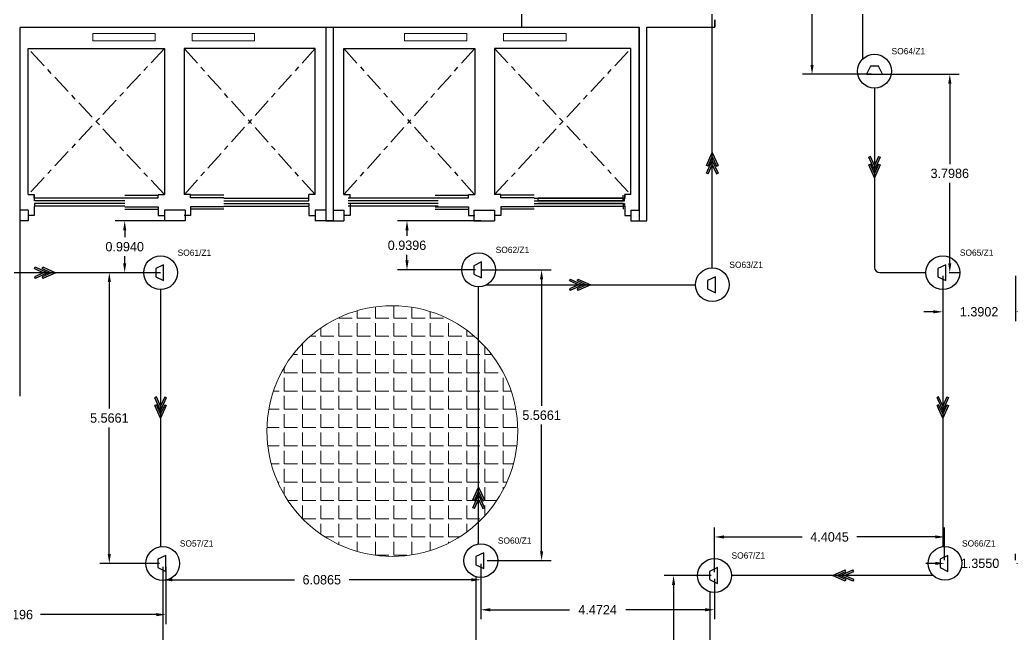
# Model space of a CAD drawing. Extents: x -3767 to 3861, y 250 to 646.
# Drawn here: x 27.07 to 46.06, y 336.91 to 348.67 of the extents above; entities that cross this region are included whole.
import ezdxf
from ezdxf import colors
from ezdxf.entities.mleader import LeaderData, LeaderLine
from ezdxf.enums import TextEntityAlignment as Align
from ezdxf.math import Vec2, Vec3

# ---------------------------------------------------------------- set-up
doc = ezdxf.new("R2010")
doc.units = 0
doc.header["$LTSCALE"] = 0.15
doc.linetypes.add('CENTERX2', pattern=[4, 2.5, -0.5, 0.5, -0.5])
doc.layers.get('0').update_dxf_attribs({"color": 252})
doc.layers.get('Defpoints').update_dxf_attribs({"color": 252})
for name, color, linetype, lineweight in [('0 criticalllllll', 4, 'Continuous', 13), ('anal', 252, 'Continuous', 20), ('elev', 252, 'Continuous', 9), ('wall', 252, 'Continuous', 30)]:
    doc.layers.add(name, color=color, linetype=linetype, lineweight=lineweight)
for name, color, linetype in [('0 sockets', 252, 'Continuous'), ('0 sound', 252, 'Continuous'), ('AUTOINCR', 7, 'Continuous'), ('d1', 252, 'Continuous'), ('FIRE_LOOP', 7, 'Continuous'), ('grocol', 252, 'Continuous'), ('WINDOW', 252, 'Continuous')]:
    doc.layers.add(name, color=color, linetype=linetype)
doc.dimstyles.get("Standard").update_dxf_attribs({"dimtxt": 0.18, "dimasz": 0.18, "dimexe": 0.18, "dimexo": 0.0625, "dimgap": 0.09, "dimtad": 0, "dimtih": 1, "dimtoh": 1, "dimdec": 4, "dimzin": 0, "dimdsep": 46, "dimtxsty": 'Standard', "dimcen": 0.09, "dimadec": 0, "dimazin": 0, "dimtfac": 1, "dimtdec": 4, "dimtofl": 0, "dimtmove": 0, "dimatfit": 3, "dimfxl": 1, "dimtolj": 1, "dimtzin": 0, "dimarcsym": 0})

# ---------------------------------------------------------------- blocks, each defined once
blk = doc.blocks.new('ARCH')
at = {"layer": 'elev'}
h = blk.add_hatch(dxfattribs=at)
h.set_pattern_fill('ANGLE', color=256, scale=0.05, style=0)
h.set_pattern_definition([(0, (0, 0), (0, 0.34925), [0.254, -0.09525]), (90, (0, 0), (-0.34925, 2e-17), [0.254, -0.09525])])
h.paths.add_polyline_path([(31.8, 340.8, 0.21525), (32.613, 339), (35.787, 339, 0.21525), (36.6, 340.8, 1)])
h.paths.add_polyline_path([(35.787, 339), (32.613, 339, 0.377964)])
at = {"layer": 'anal'}
blk.add_circle((34.2, 340.8), 2.4, dxfattribs=at)
at = {"layer": 'd1', "linetype": 'CENTERX2'}
for p, q in [((29.838, 348.125), (27.228, 345.326)), ((29.838, 345.326), (27.228, 348.125)), ((32.723, 345.326), (30.216, 348.125)), ((32.723, 348.125), (30.216, 345.326)), ((33.272, 348.125), (35.779, 345.326)), ((33.272, 345.326), (35.779, 348.125)), ((36.157, 345.326), (38.767, 348.125)), ((36.157, 348.125), (38.767, 345.326))]:
    blk.add_line(p, q, dxfattribs=at)
at = {"layer": 'd1', "ltscale": 0.5}
for p, q in [((27.352, 345.206), (27.352, 345.256)), ((29.08, 345.256), (27.352, 345.256)), ((29.078, 345.316), (29.718, 345.316)), ((29.078, 345.266), (29.718, 345.266)), ((29.718, 345.266), (29.718, 345.316)), ((30.336, 345.266), (30.336, 345.316)), ((30.976, 345.316), (30.336, 345.316)), ((30.976, 345.266), (30.336, 345.266)), ((30.974, 345.256), (32.603, 345.256)), ((32.603, 345.206), (32.603, 345.256)), ((35.08, 345.256), (33.352, 345.256)), ((35.019, 345.316), (35.659, 345.316)), ((35.019, 345.266), (35.659, 345.266)), ((35.659, 345.266), (35.659, 345.316)), ((36.917, 345.316), (36.277, 345.316)), ((36.277, 345.266), (36.277, 345.316)), ((36.917, 345.266), (36.277, 345.266)), ((36.915, 345.256), (38.643, 345.256)), ((36.992, 345.206), (36.992, 345.256)), ((38.621, 345.256), (36.992, 345.256)), ((38.619, 345.266), (38.619, 345.316)), ((38.621, 345.206), (38.621, 345.256)), ((38.643, 345.206), (38.643, 345.256)), ((29.08, 345.206), (27.352, 345.206)), ((27.352, 345.156), (27.352, 345.106)), ((29.08, 345.156), (27.352, 345.156)), ((29.08, 345.106), (27.352, 345.106)), ((29.021, 345.106), (27.392, 345.106)), ((29.078, 345.096), (29.718, 345.096)), ((29.718, 345.096), (29.718, 345.046)), ((30.336, 345.096), (30.336, 345.046)), ((30.976, 345.096), (30.336, 345.096)), ((30.974, 345.206), (32.603, 345.206)), ((30.974, 345.156), (32.603, 345.156)), ((30.974, 345.106), (32.603, 345.106)), ((32.603, 345.156), (32.603, 345.106)), ((35.08, 345.206), (33.352, 345.206)), ((35.08, 345.156), (33.352, 345.156)), ((35.08, 345.106), (33.352, 345.106)), ((33.392, 345.156), (33.392, 345.106)), ((35.021, 345.106), (33.392, 345.106)), ((35.019, 345.096), (35.659, 345.096)), ((35.659, 345.096), (35.659, 345.046)), ((36.917, 345.096), (36.277, 345.096)), ((36.277, 345.096), (36.277, 345.046)), ((36.915, 345.206), (38.643, 345.206)), ((36.915, 345.156), (38.643, 345.156)), ((36.915, 345.106), (38.643, 345.106)), ((38.621, 345.206), (36.992, 345.206)), ((38.621, 345.156), (36.992, 345.156)), ((38.619, 345.096), (38.619, 345.046)), ((38.621, 345.156), (38.621, 345.106)), ((38.643, 345.156), (38.643, 345.106)), ((29.078, 345.046), (29.718, 345.046)), ((30.976, 345.046), (30.336, 345.046)), ((35.019, 345.046), (35.659, 345.046)), ((36.917, 345.046), (36.277, 345.046))]:
    blk.add_line(p, q, dxfattribs=at)
at = {"layer": 'elev'}
for p, q in [((28.467, 348.272), (28.467, 348.408)), ((28.467, 348.408), (29.664, 348.408)), ((29.664, 348.408), (29.664, 348.272)), ((30.367, 348.408), (31.564, 348.408)), ((30.367, 348.272), (30.367, 348.408)), ((31.564, 348.408), (31.564, 348.272)), ((35.628, 348.408), (34.431, 348.408)), ((34.431, 348.408), (34.431, 348.272)), ((35.628, 348.272), (35.628, 348.408)), ((37.528, 348.408), (36.331, 348.408)), ((36.331, 348.408), (36.331, 348.272)), ((37.528, 348.272), (37.528, 348.408)), ((29.664, 348.272), (28.467, 348.272)), ((31.564, 348.272), (30.367, 348.272)), ((34.431, 348.272), (35.628, 348.272)), ((36.331, 348.272), (37.528, 348.272))]:
    blk.add_line(p, q, dxfattribs=at)
at = {"layer": 'grocol', "ltscale": 0.5}
for p, q in [((40.374, 348.532), (40.374, 348.673)), ((40.374, 348.673), (40.374, 348.532)), ((32.927, 348.525), (32.927, 344.826)), ((32.927, 348.525), (32.927, 344.826)), ((33.068, 348.525), (33.068, 344.826)), ((33.068, 348.525), (33.068, 344.826)), ((36.675, 348.532), (38.927, 348.532)), ((38.927, 345.026), (38.927, 348.532)), ((38.927, 348.525), (38.927, 344.826)), ((39.068, 344.826), (39.068, 348.532)), ((39.068, 348.532), (40.374, 348.532)), ((32.927, 344.826), (33.068, 344.826)), ((33.068, 344.826), (32.927, 344.826)), ((38.927, 344.826), (39.068, 344.826))]:
    blk.add_line(p, q, dxfattribs=at)
at = {"layer": 'wall'}
for p, q in [((36.675, 358.125), (36.675, 348.525)), ((36.527, 348.525), (27.073, 348.525)), ((27.073, 348.52), (27.073, 341.47)), ((36.675, 348.525), (27.075, 348.525)), ((27.228, 345.326), (27.228, 348.125)), ((27.228, 348.125), (29.838, 348.125)), ((29.838, 348.125), (29.838, 345.326)), ((32.723, 348.125), (30.216, 348.125)), ((30.216, 348.125), (30.216, 345.326)), ((32.723, 345.326), (32.723, 348.125)), ((33.272, 345.326), (33.272, 348.125)), ((33.272, 348.125), (35.779, 348.125)), ((35.779, 348.125), (35.779, 345.326)), ((36.157, 348.125), (36.157, 345.326)), ((38.767, 348.125), (36.157, 348.125)), ((38.767, 345.326), (38.767, 348.125)), ((27.228, 345.326), (27.348, 345.326)), ((27.348, 345.266), (27.348, 345.326)), ((27.348, 345.326), (27.348, 345.255)), ((29.718, 345.326), (29.838, 345.326)), ((30.336, 345.326), (30.216, 345.326)), ((32.723, 345.326), (32.603, 345.326)), ((32.603, 345.266), (32.603, 345.326)), ((33.272, 345.326), (33.392, 345.326)), ((33.392, 345.266), (33.392, 345.326)), ((35.659, 345.326), (35.779, 345.326)), ((36.277, 345.326), (36.157, 345.326)), ((38.767, 345.326), (38.647, 345.326)), ((38.647, 345.326), (38.647, 345.255)), ((38.647, 345.266), (38.647, 345.326)), ((27.348, 345.106), (27.348, 344.926)), ((32.603, 345.096), (32.603, 344.926)), ((33.392, 345.096), (33.392, 344.926)), ((38.647, 345.106), (38.647, 344.926)), ((27.228, 345.026), (27.068, 345.026)), ((27.228, 345.026), (27.228, 344.826)), ((27.348, 344.926), (27.228, 344.926)), ((29.718, 345.036), (29.718, 344.926)), ((29.718, 344.926), (29.838, 344.926)), ((29.838, 345.026), (29.838, 344.826)), ((30.238, 345.026), (29.838, 345.026)), ((30.336, 344.926), (30.216, 344.926)), ((30.238, 345.026), (30.238, 344.826)), ((30.336, 345.036), (30.336, 344.926)), ((32.603, 344.926), (32.723, 344.926)), ((32.723, 345.026), (32.723, 344.826)), ((32.927, 345.026), (32.723, 345.026)), ((33.068, 345.026), (33.272, 345.026)), ((33.272, 345.026), (33.272, 344.826)), ((33.392, 344.926), (33.272, 344.926)), ((35.659, 345.036), (35.659, 344.926)), ((35.659, 344.926), (35.779, 344.926)), ((35.757, 345.026), (36.157, 345.026)), ((35.757, 345.026), (35.757, 344.826)), ((36.157, 345.026), (36.157, 344.826)), ((36.277, 344.926), (36.157, 344.926)), ((36.277, 345.036), (36.277, 344.926)), ((38.647, 344.926), (38.767, 344.926)), ((38.767, 345.026), (38.927, 345.026)), ((38.767, 345.026), (38.767, 344.826)), ((30.238, 344.826), (29.838, 344.826)), ((32.927, 344.826), (32.723, 344.826)), ((33.068, 344.826), (33.272, 344.826)), ((35.757, 344.826), (36.157, 344.826))]:
    blk.add_line(p, q, dxfattribs=at)
at = {"layer": 'WINDOW', "linetype": 'CENTERX2'}
for p, q in [((27.228, 344.826), (27.068, 344.826)), ((38.767, 344.826), (38.927, 344.826))]:
    blk.add_line(p, q, dxfattribs=at)
blk = doc.blocks.new('T-PA01')
at = {"color": 6}
for p, q in [((36, 94), (-58, 49)), ((-58, 49), (-58, -49)), ((36, -94), (36, 94)), ((-58, -49), (36, -94))]:
    blk.add_line(p, q, dxfattribs=at)
blk.add_circle((0, 0), 200, dxfattribs=at)
blk = doc.blocks.new('*D82')
at = {"layer": '0 sound', "color": 0, "lineweight": -2, "transparency": 16777216}
for p, q in [((44.735, 343.77), (44.735, 342.903)), ((46.125, 343.77), (46.125, 342.903)), ((44.555, 343.083), (44.375, 343.083)), ((46.305, 343.083), (46.485, 343.083))]:
    blk.add_line(p, q, dxfattribs=at)
at = {"layer": '0 sound', "color": 0, "transparency": 16777216}
for points in [[(44.555, 343.113), (44.555, 343.053), (44.735, 343.083)], [(46.305, 343.113), (46.305, 343.053), (46.125, 343.083)]]:
    blk.add_solid(points, dxfattribs=at)
at = {"layer": 'Defpoints', "color": 0, "transparency": 16777216}
for p in [(44.735, 343.833), (46.125, 343.833), (46.125, 343.083)]:
    blk.add_point(p, dxfattribs=at)
at = {"layer": '0 sound', "color": 0, "transparency": 16777216, "insert": (45.43, 343.083), "char_height": 0.18, "attachment_point": 5}
blk.add_mtext('\\A1;1.3902', dxfattribs=at)
blk = doc.blocks.new('*D83')
at = {"layer": '0 sound', "color": 0, "lineweight": -2, "transparency": 16777216}
for p, q in [((43.137, 353.13), (42.053, 353.13)), ((42.233, 352.95), (42.233, 350.56)), ((42.233, 347.811), (42.233, 350.2)), ((43.366, 347.631), (42.053, 347.631))]:
    blk.add_line(p, q, dxfattribs=at)
at = {"layer": '0 sound', "color": 0, "transparency": 16777216}
for points in [[(42.203, 352.95), (42.263, 352.95), (42.233, 353.13)], [(42.203, 347.811), (42.263, 347.811), (42.233, 347.631)]]:
    blk.add_solid(points, dxfattribs=at)
at = {"layer": 'Defpoints', "color": 0, "transparency": 16777216}
for p in [(43.2, 353.13), (42.233, 347.631), (43.428, 347.631)]:
    blk.add_point(p, dxfattribs=at)
at = {"layer": '0 sound', "color": 0, "transparency": 16777216, "insert": (42.233, 350.38), "char_height": 0.18, "attachment_point": 5}
blk.add_mtext('\\A1;5.4986', dxfattribs=at)
blk = doc.blocks.new('*D84')
at = {"layer": '0 sound', "color": 0, "lineweight": -2, "transparency": 16777216}
for p, q in [((43.491, 347.631), (45.049, 347.631)), ((44.869, 347.451), (44.869, 345.912)), ((44.869, 344.013), (44.869, 345.552)), ((44.856, 343.833), (45.049, 343.833))]:
    blk.add_line(p, q, dxfattribs=at)
at = {"layer": '0 sound', "color": 0, "transparency": 16777216}
for points in [[(44.839, 347.451), (44.899, 347.451), (44.869, 347.631)], [(44.839, 344.013), (44.899, 344.013), (44.869, 343.833)]]:
    blk.add_solid(points, dxfattribs=at)
at = {"layer": 'Defpoints', "color": 0, "transparency": 16777216}
for p in [(43.428, 347.631), (44.794, 343.833), (44.869, 343.833)]:
    blk.add_point(p, dxfattribs=at)
at = {"layer": '0 sound', "color": 0, "transparency": 16777216, "insert": (44.869, 345.732), "char_height": 0.18, "attachment_point": 5}
blk.add_mtext('\\A1;3.7986', dxfattribs=at)
blk = doc.blocks.new('*D85')
at = {"layer": '0 sound', "color": 0, "lineweight": -2, "transparency": 16777216}
for p, q in [((44.77, 338.329), (44.77, 338.447)), ((46.125, 338.329), (46.125, 338.447)), ((44.59, 338.267), (44.41, 338.267)), ((46.305, 338.267), (46.485, 338.267))]:
    blk.add_line(p, q, dxfattribs=at)
at = {"layer": '0 sound', "color": 0, "transparency": 16777216}
for points in [[(44.59, 338.297), (44.59, 338.237), (44.77, 338.267)], [(46.305, 338.297), (46.305, 338.237), (46.125, 338.267)]]:
    blk.add_solid(points, dxfattribs=at)
at = {"layer": 'Defpoints', "color": 0, "transparency": 16777216}
for p in [(44.77, 338.267), (46.125, 338.267), (46.125, 338.267)]:
    blk.add_point(p, dxfattribs=at)
at = {"layer": '0 sound', "color": 0, "transparency": 16777216, "insert": (45.448, 338.267), "char_height": 0.18, "attachment_point": 5}
blk.add_mtext('\\A1;1.3550', dxfattribs=at)
blk = doc.blocks.new('*D90')
at = {"layer": '0 sound', "color": 0, "lineweight": -2, "transparency": 16777216}
for p, q in [((40.303, 338.035), (39.403, 338.035)), ((39.583, 337.855), (39.583, 335.898)), ((39.583, 333.582), (39.583, 335.538)), ((40.215, 333.402), (39.403, 333.402))]:
    blk.add_line(p, q, dxfattribs=at)
at = {"layer": '0 sound', "color": 0, "transparency": 16777216}
for points in [[(39.553, 337.855), (39.613, 337.855), (39.583, 338.035)], [(39.553, 333.582), (39.613, 333.582), (39.583, 333.402)]]:
    blk.add_solid(points, dxfattribs=at)
at = {"layer": 'Defpoints', "color": 0, "transparency": 16777216}
for p in [(39.583, 338.035), (40.366, 338.035), (40.278, 333.402)]:
    blk.add_point(p, dxfattribs=at)
at = {"layer": '0 sound', "color": 0, "transparency": 16777216, "insert": (39.583, 335.718), "char_height": 0.18, "attachment_point": 5}
blk.add_mtext('\\A1;4.6335', dxfattribs=at)
blk = doc.blocks.new('*D91')
at = {"layer": '0 sound', "color": 0, "lineweight": -2, "transparency": 16777216}
for p, q in [((40.366, 338.097), (40.366, 338.953)), ((44.77, 338.329), (44.77, 338.953)), ((40.546, 338.773), (42.043, 338.773)), ((44.59, 338.773), (43.093, 338.773))]:
    blk.add_line(p, q, dxfattribs=at)
at = {"layer": '0 sound', "color": 0, "transparency": 16777216}
for points in [[(40.546, 338.803), (40.546, 338.743), (40.366, 338.773)], [(44.59, 338.803), (44.59, 338.743), (44.77, 338.773)]]:
    blk.add_solid(points, dxfattribs=at)
at = {"layer": 'Defpoints', "color": 0, "transparency": 16777216}
for p in [(40.366, 338.773), (44.77, 338.267), (40.366, 338.035)]:
    blk.add_point(p, dxfattribs=at)
at = {"layer": '0 sound', "color": 0, "transparency": 16777216, "insert": (42.568, 338.773), "char_height": 0.18, "attachment_point": 5}
blk.add_mtext('\\A1;4.4045', dxfattribs=at)
blk = doc.blocks.new('*D92')
at = {"layer": '0 sound', "color": 0, "lineweight": -2, "transparency": 16777216}
for p, q in [((35.893, 338.258), (35.893, 337.199)), ((40.366, 337.972), (40.366, 337.199)), ((36.073, 337.379), (37.589, 337.379)), ((40.186, 337.379), (38.669, 337.379))]:
    blk.add_line(p, q, dxfattribs=at)
at = {"layer": '0 sound', "color": 0, "transparency": 16777216}
for points in [[(36.073, 337.409), (36.073, 337.349), (35.893, 337.379)], [(40.186, 337.409), (40.186, 337.349), (40.366, 337.379)]]:
    blk.add_solid(points, dxfattribs=at)
at = {"layer": 'Defpoints', "color": 0, "transparency": 16777216}
for p in [(35.893, 338.32), (40.366, 338.035), (35.893, 337.379)]:
    blk.add_point(p, dxfattribs=at)
at = {"layer": '0 sound', "color": 0, "transparency": 16777216, "insert": (38.129, 337.379), "char_height": 0.18, "attachment_point": 5}
blk.add_mtext('\\A1;4.4724', dxfattribs=at)
blk = doc.blocks.new('*D95')
at = {"layer": '0 sound', "color": 0, "lineweight": -2, "transparency": 16777216}
for p, q in [((35.893, 338.258), (35.893, 337.773)), ((29.807, 338.203), (29.807, 337.773)), ((29.987, 337.953), (32.325, 337.953)), ((35.713, 337.953), (33.375, 337.953))]:
    blk.add_line(p, q, dxfattribs=at)
at = {"layer": '0 sound', "color": 0, "transparency": 16777216}
for points in [[(29.987, 337.983), (29.987, 337.923), (29.807, 337.953)], [(35.713, 337.983), (35.713, 337.923), (35.893, 337.953)]]:
    blk.add_solid(points, dxfattribs=at)
at = {"layer": 'Defpoints', "color": 0, "transparency": 16777216}
for p in [(29.807, 338.266), (35.893, 338.32), (35.893, 337.953)]:
    blk.add_point(p, dxfattribs=at)
at = {"layer": '0 sound', "color": 0, "transparency": 16777216, "insert": (32.85, 337.953), "char_height": 0.18, "attachment_point": 5}
blk.add_mtext('\\A1;6.0865', dxfattribs=at)
blk = doc.blocks.new('*D96')
at = {"layer": '0 sound', "color": 0, "lineweight": -2, "transparency": 16777216}
for p, q in [((35.914, 343.886), (37.237, 343.886)), ((37.057, 343.706), (37.057, 341.283)), ((37.057, 338.5), (37.057, 340.923)), ((36.015, 338.32), (37.237, 338.32))]:
    blk.add_line(p, q, dxfattribs=at)
at = {"layer": '0 sound', "color": 0, "transparency": 16777216}
for points in [[(37.027, 343.706), (37.087, 343.706), (37.057, 343.886)], [(37.027, 338.5), (37.087, 338.5), (37.057, 338.32)]]:
    blk.add_solid(points, dxfattribs=at)
at = {"layer": 'Defpoints', "color": 0, "transparency": 16777216}
for p in [(35.852, 343.886), (37.057, 343.886), (35.952, 338.32)]:
    blk.add_point(p, dxfattribs=at)
at = {"layer": '0 sound', "color": 0, "transparency": 16777216, "insert": (37.057, 341.103), "char_height": 0.18, "attachment_point": 5}
blk.add_mtext('\\A1;5.5661', dxfattribs=at)
blk = doc.blocks.new('*D97')
at = {"layer": '0 sound', "color": 0, "lineweight": -2, "transparency": 16777216}
for p, q in [((35.895, 344.826), (34.301, 344.826)), ((34.481, 344.646), (34.481, 344.536)), ((34.481, 344.066), (34.481, 344.176)), ((35.789, 343.886), (34.301, 343.886))]:
    blk.add_line(p, q, dxfattribs=at)
at = {"layer": '0 sound', "color": 0, "transparency": 16777216}
for points in [[(34.451, 344.646), (34.511, 344.646), (34.481, 344.826)], [(34.451, 344.066), (34.511, 344.066), (34.481, 343.886)]]:
    blk.add_solid(points, dxfattribs=at)
at = {"layer": 'Defpoints', "color": 0, "transparency": 16777216}
for p in [(34.481, 344.826), (35.957, 344.826), (35.852, 343.886)]:
    blk.add_point(p, dxfattribs=at)
at = {"layer": '0 sound', "color": 0, "transparency": 16777216, "insert": (34.481, 344.356), "char_height": 0.18, "attachment_point": 5}
blk.add_mtext('\\A1;0.9396', dxfattribs=at)
blk = doc.blocks.new('*D141')
at = {"layer": '0 sound', "color": 0, "lineweight": -2, "transparency": 16777216}
for p, q in [((29.866, 338.203), (29.866, 337.106)), ((24.046, 337.547), (24.046, 337.106)), ((24.226, 337.286), (26.446, 337.286)), ((29.686, 337.286), (27.466, 337.286))]:
    blk.add_line(p, q, dxfattribs=at)
at = {"layer": '0 sound', "color": 0, "transparency": 16777216}
for points in [[(24.226, 337.316), (24.226, 337.256), (24.046, 337.286)], [(29.686, 337.316), (29.686, 337.256), (29.866, 337.286)]]:
    blk.add_solid(points, dxfattribs=at)
at = {"layer": 'Defpoints', "color": 0, "transparency": 16777216}
for p in [(29.866, 338.266), (24.046, 337.609), (24.046, 337.286)]:
    blk.add_point(p, dxfattribs=at)
at = {"layer": '0 sound', "color": 0, "transparency": 16777216, "insert": (26.956, 337.286), "char_height": 0.18, "attachment_point": 5}
blk.add_mtext('\\A1;5.8196', dxfattribs=at)
blk = doc.blocks.new('*D157')
at = {"layer": '0 sound', "color": 0, "lineweight": -2, "transparency": 16777216}
for p, q in [((29.976, 344.826), (28.898, 344.826)), ((29.078, 344.646), (29.078, 344.509)), ((29.078, 344.012), (29.078, 344.149)), ((29.762, 343.832), (28.898, 343.832))]:
    blk.add_line(p, q, dxfattribs=at)
at = {"layer": '0 sound', "color": 0, "transparency": 16777216}
for points in [[(29.048, 344.646), (29.108, 344.646), (29.078, 344.826)], [(29.048, 344.012), (29.108, 344.012), (29.078, 343.832)]]:
    blk.add_solid(points, dxfattribs=at)
at = {"layer": 'Defpoints', "color": 0, "transparency": 16777216}
for p in [(29.078, 344.826), (30.038, 344.826), (29.824, 343.832)]:
    blk.add_point(p, dxfattribs=at)
at = {"layer": '0 sound', "color": 0, "transparency": 16777216, "insert": (29.078, 344.329), "char_height": 0.18, "attachment_point": 5}
blk.add_mtext('\\A1;0.9940', dxfattribs=at)
blk = doc.blocks.new('*D158')
at = {"layer": '0 sound', "color": 0, "lineweight": -2, "transparency": 16777216}
for p, q in [((29.762, 343.832), (28.604, 343.832)), ((28.784, 343.652), (28.784, 341.229)), ((28.784, 338.446), (28.784, 340.869)), ((29.744, 338.266), (28.604, 338.266))]:
    blk.add_line(p, q, dxfattribs=at)
at = {"layer": '0 sound', "color": 0, "transparency": 16777216}
for points in [[(28.754, 343.652), (28.814, 343.652), (28.784, 343.832)], [(28.754, 338.446), (28.814, 338.446), (28.784, 338.266)]]:
    blk.add_solid(points, dxfattribs=at)
at = {"layer": 'Defpoints', "color": 0, "transparency": 16777216}
for p in [(29.824, 343.832), (28.784, 338.266), (29.807, 338.266)]:
    blk.add_point(p, dxfattribs=at)
at = {"layer": '0 sound', "color": 0, "transparency": 16777216, "insert": (28.784, 341.049), "char_height": 0.18, "attachment_point": 5}
blk.add_mtext('\\A1;5.5661', dxfattribs=at)
blk = doc.blocks.new('ds')
h = blk.add_hatch(color=2)
h.dxf.hatch_style = 1
h.paths.add_polyline_path([(0.259, 0.079), (0.245, 0.11), (0, 0), (0.245, -0.11), (0.259, -0.079), (0.084, 0)])
at = {"layer": '0 sockets', "color": 3}
for points in [[(0.245, -0.11), (0, 0), (0.245, 0.11)], [(0.259, -0.079), (0.084, 0), (0.259, 0.079)], [(0.259, 0.079), (0.245, 0.11)], [(0.259, -0.079), (0.245, -0.11)]]:
    blk.add_lwpolyline(points, dxfattribs=at)
blk = doc.blocks.new('qa')
h = blk.add_hatch(color=1)
h.dxf.hatch_style = 1
h.paths.add_polyline_path([(0.259, 0.079), (0.245, 0.11), (0, 0), (0.245, -0.11), (0.259, -0.079), (0.084, 0)])
h.paths.add_polyline_path([(0.408, 0.079), (0.394, 0.11), (0.149, 0), (0.394, -0.11), (0.408, -0.079), (0.233, 0)])
h = blk.add_hatch(color=1)
h.dxf.hatch_style = 1
h.paths.add_polyline_path([(0.259, 0.079), (0.245, 0.11), (0, 0), (0.245, -0.11), (0.259, -0.079), (0.084, 0)])
at = {"layer": '0 sockets', "color": 3}
for p in [(0, 0), (0.149, 0)]:
    blk.add_blockref('ds', p, dxfattribs=at)

msp = doc.modelspace()

# ---------------------------------------------------------------- linework, layer by layer
at = {"layer": '0 sockets', "color": 3}
msp.add_lwpolyline([(29.76506, 343.83174), (25.75, 343.83174, -0.41421356), (25.65, 343.93174), (25.65, 347.24803, 0.41421356), (25.55, 347.34803), (24.06234, 347.34803)], format="xyb", dxfattribs=at)
at = {"layer": 'FIRE_LOOP', "color": 3}
for points in [[(40.32394, 343.9245), (40.32394, 353.02975, -0.41421356), (40.42394, 353.12975), (42.87613, 353.12975)], [(43.42815, 347.36669), (43.42815, 343.9326, 0.41421356), (43.52815, 343.8326), (44.41142, 343.8326)]]:
    msp.add_lwpolyline(points, format="xyb", dxfattribs=at)
for points in [[(43.19956, 352.80633), (43.19956, 347.91328)], [(35.85158, 338.63685), (35.85158, 343.56266)], [(35.99584, 343.60107), (40.00052, 343.60107)], [(29.76506, 343.50831), (29.76506, 338.5825)], [(44.73485, 343.50917), (44.73485, 338.58336)], [(29.80665, 337.94224), (29.80665, 333.94171)], [(35.80549, 334.00994), (35.80549, 338.01048)], [(44.5562, 338.035), (40.68895, 338.035)], [(40.27785, 337.72546), (40.27785, 333.72493)]]:
    msp.add_lwpolyline(points, dxfattribs=at)

# ---------------------------------------------------------------- block references
at = {"layer": '0 sockets', "color": 3}
msp.add_blockref('ARCH', (0, 0), dxfattribs=at)
at = {"layer": '0 sound', "xscale": 0.001617016088281897, "yscale": 0.001617016088281897, "zscale": 0.001617016088281897, "rotation": 270}
msp.add_blockref('T-PA01', (43.42815, 347.69011), dxfattribs=at)
at = {"layer": '0 sound', "color": 2}
for p, rotation in [((40.32394, 346.13194), 270), ((43.42815, 345.64964), 90), ((27.75753, 343.83174), 180), ((37.99818, 343.60107), 180), ((29.76506, 341.04541), 90), ((44.73485, 341.04627), 90), ((35.85158, 339.72554), 270)]:
    msp.add_blockref('qa', p, dxfattribs=dict(at, rotation=rotation))
at = {"layer": '0 sound', "xscale": 0.001617016088281897, "yscale": 0.001617016088281897, "zscale": 0.001617016088281897}
for p in [(29.76506, 343.83174), (35.85158, 343.88609), (44.73485, 343.8326), (40.32394, 343.60107), (35.89317, 338.32001), (29.80665, 338.26566), (44.77643, 338.26652), (40.36553, 338.035)]:
    msp.add_blockref('T-PA01', p, dxfattribs=at)
at = {"layer": '0 sound', "color": 2}
msp.add_blockref('qa', (42.62258, 338.035), dxfattribs=at)

# ---------------------------------------------------------------- texts
at = {"layer": 'AUTOINCR', "color": 1}
for s, p in [('SO64/Z1', (43.75509, 347.97705)), ('SO62/Z1', (36.17852, 344.17303)), ('SO61/Z1', (30.092, 344.11868)), ('SO65/Z1', (45.06179, 344.11954)), ('SO63/Z1', (40.65088, 343.88801)), ('SO57/Z1', (30.13359, 338.5526)), ('SO60/Z1', (36.22011, 338.60695)), ('SO66/Z1', (45.10337, 338.55346)), ('SO67/Z1', (40.69247, 338.32194))]:
    msp.add_text(s, height=0.12, dxfattribs=at).set_placement(p, align=Align.BOTTOM_LEFT)

# ---------------------------------------------------------------- dimensions: what is measured, and where the dimension line sits
at = {"layer": '0 sound', "color": 6}
for base, p1, p2, picture, middle in [((42.23286, 347.63115), (43.19956, 353.12975), (43.42815, 347.63115), '*D83', (42.23286, 350.38045)), ((44.869306, 343.832598), (43.428153, 347.631152), (44.793809, 343.832598), '*D84', (44.869306, 345.731875)), ((29.07806, 344.82574), (29.82403, 343.83174), (30.03806, 344.82574), '*D157', (29.07806, 344.32874)), ((34.481187, 344.825736), (35.851581, 343.886088), (35.957065, 344.825736), '*D97', (34.481187, 344.355912)), ((28.78424, 338.26566), (29.82403, 343.83174), (29.80665, 338.26566), '*D158', (28.78424, 341.0487)), ((37.05707, 343.88609), (35.95213, 338.32001), (35.85158, 343.88609), '*D96', (37.05707, 341.10305)), ((39.58264, 338.035), (40.27785, 333.4015), (40.36553, 338.035), '*D90', (39.58264, 335.71825))]:
    dim = msp.add_linear_dim(base=base, p1=p1, p2=p2, angle=90, dimstyle='Standard', dxfattribs=at)
    dim.commit()
    dim.dimension.update_dxf_attribs({"geometry": picture, "text_midpoint": middle})
for base, p1, p2, picture, middle in [((46.125, 343.082859), (44.734847, 343.832598), (46.125, 343.832598), '*D82', (45.429923, 343.082859)), ((40.36553, 338.77344), (44.77, 338.26652), (40.36553, 338.035), '*D91', (42.56777, 338.77344)), ((46.125, 338.26652), (44.77, 338.26652), (46.125, 338.26652), '*D85', (45.4475, 338.26652)), ((24.04605, 337.28591), (29.86561, 338.26566), (24.04605, 337.60931), '*D141', (26.95583, 337.28591)), ((35.89317, 337.95301), (29.80665, 338.26566), (35.89317, 338.32001), '*D95', (32.84991, 337.95301)), ((35.89317, 337.37896), (40.36553, 338.035), (35.89317, 338.32001), '*D92', (38.12935, 337.37896))]:
    dim = msp.add_linear_dim(base=base, p1=p1, p2=p2, dimstyle='Standard', dxfattribs=at)
    dim.commit()
    dim.dimension.update_dxf_attribs({"geometry": picture, "text_midpoint": middle})

# ---------------------------------------------------------------- leaders
at = {"layer": '0 criticalllllll', "color": 4}
ml = msp.add_multileader_mtext('Standard', dxfattribs=at)
ml.set_content('ZONE 02\\PUPVC CONDUIT 20 MM2\\P(2*1.5) MM2 CABLE\\PEXPOSED ABOVE FALSE CEILING\\PTYPICAL', color=6)
ml.set_leader_properties()
ml.build(insert=Vec2(0, 0))
ml.multileader.update_dxf_attribs({"text_right_attachment_type": 6, "dogleg_length": 0.1, "arrow_head_size": 0.2})
ctx = ml.context
ctx.base_point, ctx.char_height, ctx.arrow_head_size, ctx.landing_gap_size = Vec3(21.77484, 345.40591), 0.1, 0.2, 0.02
ctx.right_attachment = 6
notes = []
notes.append((ctx, [(0, (1, 1, 0), (21.67484, 345.40591), (1, 0), 0.1, [(0, [(20.3145, 344.2229)], 0, [])])]))
ctx.mtext.insert, ctx.mtext.width, ctx.mtext.flow_direction = Vec3(21.79484, 345.45591), 3780, 5
ml = msp.add_multileader_mtext('Standard', dxfattribs=at)
ml.set_content('ZONE 02\\PUPVC CONDUIT 20 MM2\\P(2*1.5) MM2 CABLE\\PEXPOSED ABOVE FALSE CEILING\\PTYPICAL', color=6)
ml.set_leader_properties()
ml.build(insert=Vec2(0, 0))
ml.multileader.update_dxf_attribs({"text_right_attachment_type": 6, "dogleg_length": 0.1, "arrow_head_size": 0.2})
ctx = ml.context
ctx.base_point, ctx.char_height, ctx.arrow_head_size, ctx.landing_gap_size = Vec3(19.70478, 339.94492), 0.1, 0.2, 0.02
ctx.right_attachment = 6
notes.append((ctx, [(0, (1, 1, 0), (19.60478, 339.94492), (1, 0), 0.1, [(0, [(16.69251, 337.61201)], 0, [])])]))
ctx.mtext.insert, ctx.mtext.width, ctx.mtext.flow_direction = Vec3(19.72478, 339.99492), 3780, 5
ml = msp.add_multileader_mtext('Standard', dxfattribs=at)
ml.set_content('ZONE 02\\PUPVC CONDUIT 20 MM2\\P(2*1.5) MM2 CABLE\\PEXPOSED ABOVE FALSE CEILING\\PTYPICAL', color=6)
ml.set_leader_properties()
ml.build(insert=Vec2(0, 0))
ml.multileader.update_dxf_attribs({"text_right_attachment_type": 6, "dogleg_length": 0.1, "arrow_head_size": 0.2})
ctx = ml.context
ctx.base_point, ctx.char_height, ctx.arrow_head_size, ctx.landing_gap_size = Vec3(25.21164, 339.78217), 0.1, 0.2, 0.02
ctx.right_attachment = 6
notes.append((ctx, [(0, (1, 1, 0), (25.11164, 339.78217), (1, 0), 0.1, [(0, [(24.04605, 339.10549)], 0, [])])]))
ctx.mtext.insert, ctx.mtext.width, ctx.mtext.flow_direction = Vec3(25.23164, 339.83217), 3780, 5
for ctx, leaders in notes:
    for number, flags, end, landing, length, lines in leaders:
        leader = LeaderData()
        leader.index, (leader.has_last_leader_line, leader.has_dogleg_vector, leader.attachment_direction) = number, flags
        leader.last_leader_point, leader.dogleg_vector, leader.dogleg_length = Vec3(end), Vec3(landing), length
        for number, points, colour, breaks in lines:
            line = LeaderLine()
            line.index, line.vertices, line.color, line.breaks = number, Vec3.list(points), colors.encode_raw_color(colour), breaks
            leader.lines.append(line)
        ctx.leaders.append(leader)

doc.saveas('drawing.dxf')
